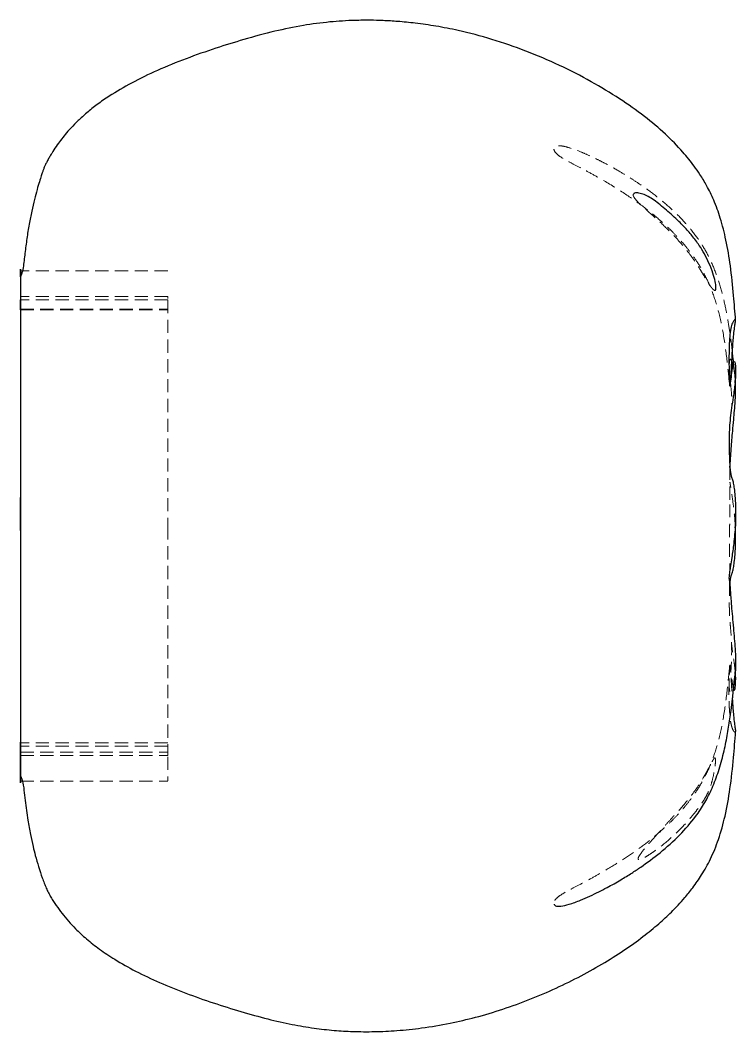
# Model space of a CAD drawing. Header units: millimetres. Extents: x 35 to 258, y 8 to 193.
# Drawn here: x 188.9 to 257.7, y 8.4 to 105.6 of the extents above; entities that cross this region are included whole.
import ezdxf

# ---------------------------------------------------------------- set-up
doc = ezdxf.new("R2010")
doc.units = ezdxf.units.MM
doc.linetypes.add('HIDDEN', pattern=[1.905, 1.27, -0.635])

msp = doc.modelspace()

# ---------------------------------------------------------------- linework, layer by layer
at = {"color": 7, "linetype": 'HIDDEN', "lineweight": 18}
for p, q in [((203.079, 81.523), (188.91, 81.523)), ((203.079, 79.072), (188.91, 79.072)), ((203.079, 78.753), (188.91, 78.753)), ((188.91, 77.852), (203.079, 77.852)), ((188.91, 77.793), (203.079, 77.793)), ((203.079, 36.148), (188.91, 36.148)), ((203.079, 35.835), (188.91, 35.835)), ((188.91, 35.247), (203.079, 35.247)), ((188.91, 34.928), (203.079, 34.928)), ((188.91, 32.476), (203.079, 32.476))]:
    msp.add_line(p, q, dxfattribs=at)
at = {"color": 7, "linetype": 'Continuous', "lineweight": 25}
for points, knots in [([(257.694, 76.763), (257.631, 77.559), (257.494, 79.312), (257.226, 81.896), (256.815, 84.388), (256.28, 86.502), (255.648, 88.248), (254.971, 89.645), (254.321, 90.723), (253.735, 91.568), (253.182, 92.285), (252.293, 93.34), (250.903, 94.752), (248.865, 96.459), (246.473, 98.142), (243.746, 99.788), (240.736, 101.33), (237.545, 102.692), (234.292, 103.815), (231.394, 104.576), (228.926, 105.058), (226.982, 105.338), (225.285, 105.505), (223.841, 105.591), (222.471, 105.626), (220.763, 105.61), (218.612, 105.477), (216.039, 105.131), (213.271, 104.561), (210.474, 103.806), (207.626, 102.919), (204.847, 101.954), (202.129, 100.852), (199.654, 99.658), (197.733, 98.536), (196.313, 97.551), (195.299, 96.746), (194.45, 95.976), (193.758, 95.266), (193.192, 94.615), (192.784, 94.11), (192.364, 93.537), (191.988, 92.958), (191.714, 92.495), (191.521, 92.15), (191.351, 91.82), (191.216, 91.527), (191.105, 91.253), (191.029, 91.014), (190.917, 90.662), (190.725, 90.075), (190.493, 89.31), (190.235, 88.359), (189.975, 87.241), (189.73, 85.982), (189.516, 84.623), (189.339, 83.225), (189.21, 82.066), (189.067, 81.298), (188.938, 81.016), (188.904, 80.941)], [0, 0, 0, 0, 0.0238233, 0.0525266, 0.0776762, 0.0993702, 0.1178313, 0.1332805, 0.1458364, 0.1555032, 0.1639995, 0.1728559, 0.1966641, 0.2230322, 0.2521189, 0.283874, 0.3180515, 0.3529867, 0.3873359, 0.4206951, 0.4423366, 0.4623705, 0.4792895, 0.4932222, 0.5055506, 0.5201666, 0.5442081, 0.5698334, 0.5976033, 0.6284889, 0.656306, 0.6866365, 0.7162799, 0.7438371, 0.7687423, 0.7828737, 0.7958541, 0.8077853, 0.8191244, 0.8303188, 0.8416762, 0.8518817, 0.8607242, 0.8648726, 0.8686669, 0.872318, 0.8763784, 0.8812905, 0.887351, 0.8944451, 0.9025818, 0.9119997, 0.9227923, 0.9349235, 0.9482212, 0.96235, 0.9767653, 0.9907524, 0.9975294, 1, 1, 1, 1]), ([(255.72, 79.661), (255.731, 79.665), (255.8, 79.689), (255.809, 79.986), (255.73, 80.54), (255.509, 81.34), (255.152, 82.259), (254.718, 83.147), (254.181, 84.024), (253.536, 84.883), (252.769, 85.741), (252.028, 86.476), (251.346, 87.1), (250.735, 87.629), (250.137, 88.113), (249.557, 88.525), (249.005, 88.833), (248.497, 89.002), (248.122, 89.034), (247.908, 88.989), (247.88, 88.928), (247.87, 88.907)], [0, 0, 0, 0, 0.007619, 0.048421, 0.102913, 0.172703, 0.255123, 0.332631, 0.403521, 0.489385, 0.567063, 0.638109, 0.687789, 0.734409, 0.778983, 0.822633, 0.866728, 0.913037, 0.963022, 0.987086, 1, 1, 1, 1]), ([(188.909, 80.939), (188.909, 80.956), (188.909, 81.006), (188.91, 81.345), (188.91, 81.602), (188.91, 81.698), (188.91, 81.696), (188.909, 81.556), (188.91, 81.154), (188.909, 80.437), (188.909, 79.489), (188.91, 78.648), (188.91, 78.13), (188.91, 77.919), (188.91, 77.806), (188.91, 77.774), (188.91, 77.973), (188.91, 78.335), (188.91, 78.648), (188.91, 78.714), (188.91, 78.747)], [0, 0, 0, 0, 0.07482, 0.223551, 0.31482, 0.360133, 0.406029, 0.447058, 0.488536, 0.542081, 0.620941, 0.699488, 0.725694, 0.744001, 0.758689, 0.776666, 0.81829, 0.909009, 0.954632, 1, 1, 1, 1]), ([(188.91, 78.734), (188.91, 78.733), (188.91, 78.729), (188.91, 78.47), (188.91, 78.069), (188.91, 77.409), (188.909, 76.498), (188.909, 75.376), (188.91, 74.316), (188.908, 73.363), (188.909, 72.562), (188.91, 71.816), (188.91, 71.182), (188.91, 70.609), (188.91, 70.134), (188.909, 69.6), (188.91, 68.955), (188.909, 68.217), (188.909, 67.426), (188.909, 66.736), (188.91, 66.199), (188.91, 65.854), (188.91, 65.61), (188.91, 65.382), (188.91, 65.134), (188.91, 64.911), (188.91, 64.619), (188.91, 64.306), (188.91, 63.834), (188.909, 63.326), (188.91, 62.721), (188.91, 62.036), (188.909, 60.82), (188.909, 59.505), (188.91, 58.061), (188.91, 57.332), (188.91, 56.967)], [0, 0, 0, 0, 0.014586, 0.035153, 0.056762, 0.078974, 0.126471, 0.174, 0.221651, 0.269231, 0.316735, 0.364444, 0.411895, 0.436182, 0.46032, 0.479222, 0.498231, 0.526648, 0.558673, 0.590813, 0.609492, 0.619447, 0.627128, 0.63484, 0.646536, 0.667224, 0.688272, 0.729822, 0.75601, 0.775515, 0.795019, 0.820715, 0.847093, 0.923469, 0.961757, 1, 1, 1, 1]), ([(257.176, 70.735), (257.184, 70.809), (257.208, 71.027), (257.244, 71.471), (257.31, 72.433), (257.361, 73.482), (257.433, 74.557), (257.493, 75.287), (257.569, 75.976), (257.637, 76.421), (257.678, 76.648), (257.707, 76.818), (257.668, 76.842), (257.543, 76.791), (257.413, 76.614), (257.266, 76.201), (257.143, 75.471), (257.076, 74.548), (257.051, 73.59), (257.049, 72.488), (257.069, 71.55), (257.104, 70.89), (257.124, 70.638), (257.14, 70.512), (257.156, 70.459), (257.182, 70.499), (257.228, 70.856), (257.302, 71.539), (257.404, 72.274), (257.492, 72.778), (257.579, 72.872), (257.645, 72.658), (257.684, 72.282), (257.705, 71.662), (257.651, 70.715), (257.482, 69.567), (257.306, 68.422), (257.174, 67.389), (257.092, 66.424), (257.063, 65.564), (257.063, 64.74), (257.079, 63.982), (257.101, 63.37), (257.121, 62.941), (257.136, 62.689), (257.153, 62.478), (257.173, 62.285), (257.202, 62.082), (257.239, 61.909), (257.308, 61.67), (257.366, 61.534), (257.44, 61.26), (257.498, 60.98), (257.571, 60.475), (257.638, 59.774), (257.678, 59.068), (257.704, 58.196), (257.682, 57.53), (257.667, 57.087)], [0, 0, 0, 0, 0.005896, 0.017212, 0.028824, 0.067972, 0.082892, 0.098045, 0.116777, 0.135547, 0.149188, 0.163182, 0.20104, 0.222435, 0.244154, 0.266367, 0.288773, 0.308489, 0.329124, 0.349991, 0.378111, 0.388319, 0.39239, 0.396506, 0.400096, 0.404824, 0.418492, 0.449467, 0.480422, 0.503821, 0.521957, 0.540083, 0.554868, 0.570007, 0.604838, 0.640598, 0.664557, 0.684613, 0.704737, 0.725658, 0.747127, 0.770368, 0.787215, 0.792933, 0.798709, 0.802647, 0.806576, 0.813956, 0.825754, 0.837832, 0.878114, 0.892744, 0.907582, 0.926216, 0.944889, 0.958468, 0.972398, 1, 1, 1, 1]), ([(257.492, 72.697), (257.479, 72.829), (257.445, 73.162), (257.404, 73.509), (257.38, 73.718)], [0, 0, 0, 0, 0.398197, 1, 1, 1, 1]), ([(257.44, 72.439), (257.428, 72.495), (257.392, 72.665), (257.353, 72.747), (257.326, 72.802)], [0, 0, 0, 0, 0.330777, 1, 1, 1, 1]), ([(257.141, 62.636), (257.143, 62.663), (257.151, 62.744), (257.166, 62.955), (257.192, 63.347), (257.225, 63.861), (257.294, 64.811), (257.389, 65.875), (257.495, 67.114), (257.586, 68.123), (257.651, 68.941), (257.686, 69.625), (257.704, 70.303), (257.668, 70.731), (257.647, 70.984)], [0, 0, 0, 0, 0.009652, 0.028765, 0.063888, 0.137934, 0.213109, 0.420375, 0.545244, 0.639122, 0.732904, 0.809136, 0.887199, 1, 1, 1, 1]), ([(188.91, 56.563), (188.909, 57.12), (188.908, 58.193), (188.909, 59.244), (188.909, 59.749)], [0, 0, 0, 0, 0.519005, 1, 1, 1, 1]), ([(188.91, 56.967), (188.909, 56.459), (188.909, 55.437), (188.91, 53.936), (188.91, 52.682), (188.91, 51.667), (188.91, 50.946), (188.91, 50.298), (188.91, 49.77), (188.909, 49.395), (188.909, 49.105), (188.909, 48.887), (188.91, 48.636), (188.91, 48.451), (188.91, 48.237), (188.91, 47.954), (188.91, 47.414), (188.91, 46.678), (188.91, 45.833), (188.91, 45.068), (188.909, 44.404), (188.91, 43.851), (188.91, 43.392), (188.91, 42.836), (188.909, 42.209), (188.909, 41.473), (188.91, 40.663), (188.908, 39.745), (188.908, 38.701), (188.91, 37.573), (188.91, 36.609), (188.91, 35.859), (188.91, 35.371), (188.909, 35.04), (188.91, 34.91), (188.91, 34.938), (188.91, 34.944)], [0, 0, 0, 0, 0.053073, 0.106729, 0.159665, 0.186656, 0.213468, 0.234428, 0.25553, 0.286231, 0.320711, 0.35518, 0.366856, 0.376762, 0.384096, 0.391403, 0.406102, 0.440721, 0.475386, 0.501924, 0.52255, 0.543308, 0.564117, 0.585513, 0.631024, 0.676577, 0.722156, 0.767666, 0.813183, 0.858985, 0.909154, 0.933246, 0.957598, 0.978473, 0.99604, 1, 1, 1, 1]), ([(257.667, 57.087), (257.621, 56.488), (257.558, 55.657), (257.421, 54.616), (257.315, 53.875), (257.2, 53.138), (257.115, 52.616), (257.071, 52.322), (257.043, 52.064), (257.055, 51.95), (257.091, 51.744), (257.113, 51.569), (257.128, 51.42), (257.145, 51.231), (257.165, 50.98), (257.196, 50.544), (257.237, 49.979), (257.298, 49.199), (257.374, 48.294), (257.464, 47.276), (257.558, 46.193), (257.635, 45.287), (257.679, 44.577), (257.701, 43.8), (257.694, 43.159), (257.637, 42.77), (257.628, 42.705)], [0, 0, 0, 0, 0.09097, 0.126147, 0.162035, 0.21091, 0.259874, 0.299858, 0.340765, 0.436482, 0.470737, 0.482656, 0.494701, 0.503159, 0.513462, 0.532263, 0.571682, 0.611694, 0.674192, 0.73708, 0.788534, 0.840251, 0.874062, 0.908744, 0.984823, 1, 1, 1, 1]), ([(257.137, 51.325), (257.139, 51.361), (257.147, 51.466), (257.164, 51.641), (257.194, 51.869), (257.25, 52.146), (257.302, 52.298), (257.362, 52.467), (257.424, 52.674), (257.499, 53.021), (257.584, 53.649), (257.649, 54.384), (257.685, 55.137), (257.704, 55.966), (257.671, 56.561), (257.651, 56.911)], [0, 0, 0, 0, 0.011063, 0.032408, 0.060314, 0.116471, 0.247059, 0.347366, 0.447841, 0.559655, 0.650637, 0.741605, 0.815653, 0.891527, 1, 1, 1, 1]), ([(257.492, 41.306), (257.493, 41.301), (257.511, 41.223), (257.557, 41.152), (257.634, 41.244), (257.703, 41.876), (257.706, 42.524), (257.659, 42.956), (257.657, 42.971)], [0, 0, 0, 0, 0.009751, 0.143458, 0.345497, 0.593884, 0.98583, 1, 1, 1, 1]), ([(240.238, 20.647), (240.242, 20.626), (240.257, 20.559), (240.371, 20.486), (240.578, 20.438), (240.989, 20.451), (241.742, 20.628), (242.708, 20.987), (243.668, 21.411), (244.515, 21.817), (245.517, 22.334), (246.576, 22.931), (247.655, 23.599), (248.919, 24.434), (250.513, 25.61), (252.309, 27.22), (253.728, 28.858), (254.738, 30.378), (255.471, 31.825), (256.073, 33.428), (256.537, 35.116), (256.888, 36.82), (257.111, 38.2), (257.275, 39.386), (257.409, 40.498), (257.53, 41.645), (257.605, 42.398), (257.636, 42.704)], [0, 0, 0, 0, 0.005952, 0.018484, 0.030911, 0.043861, 0.073467, 0.110829, 0.140734, 0.170231, 0.197323, 0.244283, 0.281779, 0.314337, 0.386851, 0.467442, 0.542043, 0.592371, 0.642053, 0.696429, 0.753496, 0.806478, 0.856584, 0.882694, 0.919151, 0.967194, 1, 1, 1, 1]), ([(257.381, 40.284), (257.384, 40.221), (257.402, 39.929), (257.438, 39.416), (257.496, 38.699), (257.57, 38.017), (257.638, 37.571), (257.675, 37.349), (257.7, 37.241), (257.686, 37.235), (257.682, 37.234)], [0, 0, 0, 0, 0.038114, 0.175846, 0.31555, 0.493482, 0.671778, 0.801023, 0.933623, 1, 1, 1, 1]), ([(188.886, 33.057), (188.957, 32.889), (189.154, 32.423), (189.244, 31.587), (189.359, 30.622), (189.479, 29.663), (189.64, 28.564), (189.845, 27.404), (190.091, 26.272), (190.359, 25.222), (190.659, 24.188), (190.946, 23.324), (191.197, 22.653), (191.375, 22.214), (191.551, 21.838), (191.716, 21.527), (191.838, 21.312), (191.964, 21.099), (192.148, 20.805), (192.464, 20.336), (192.87, 19.793), (193.49, 19.036), (194.264, 18.201), (195.274, 17.264), (196.532, 16.282), (198.108, 15.232), (200.038, 14.149), (202.326, 13.067), (204.823, 12.059), (207.442, 11.142), (210.079, 10.313), (212.609, 9.611), (214.958, 9.079), (217.085, 8.717), (219.025, 8.498), (220.963, 8.383), (222.979, 8.37), (225.194, 8.476), (227.623, 8.732), (230.145, 9.158), (232.752, 9.764), (235.319, 10.527), (237.909, 11.467), (240.423, 12.542), (242.824, 13.728), (245.085, 15.004), (247.144, 16.319), (248.935, 17.617), (250.416, 18.839), (251.455, 19.814), (252.221, 20.608), (252.87, 21.333), (253.638, 22.287), (254.487, 23.514), (255.344, 25.052), (256.11, 26.946), (256.734, 29.209), (257.194, 31.844), (257.484, 34.561), (257.628, 36.399), (257.693, 37.233)], [0, 0, 0, 0, 0.0055064, 0.0153101, 0.0252497, 0.0351298, 0.044641, 0.0590511, 0.0710613, 0.0802819, 0.0927651, 0.1065721, 0.114007, 0.1217494, 0.1283407, 0.1310506, 0.1335236, 0.1359192, 0.1384121, 0.1442761, 0.1578161, 0.1702999, 0.1818804, 0.1971575, 0.2136073, 0.2314271, 0.2547564, 0.280241, 0.3075307, 0.335773, 0.3637379, 0.390677, 0.4147876, 0.4361762, 0.4555681, 0.4735097, 0.4945532, 0.5162151, 0.5402043, 0.5679895, 0.5931387, 0.6206933, 0.6485152, 0.6760009, 0.702915, 0.7290538, 0.7540909, 0.7763795, 0.7955836, 0.8118317, 0.8192001, 0.8287876, 0.8411261, 0.8561392, 0.8738, 0.894227, 0.9177099, 0.9445336, 0.9748178, 1, 1, 1, 1]), ([(188.91, 35.121), (188.91, 35.177), (188.91, 35.327), (188.909, 35.651), (188.91, 35.944), (188.91, 36.129), (188.91, 36.139), (188.91, 36.141)], [0, 0, 0, 0, 0.18771, 0.503095, 0.716754, 0.928867, 1, 1, 1, 1]), ([(188.91, 35.954), (188.91, 35.995), (188.91, 36.096), (188.91, 36.183), (188.91, 36.225), (188.91, 36.178), (188.91, 36.148)], [0, 0, 0, 0, 0.150287, 0.367785, 0.584565, 1, 1, 1, 1]), ([(188.91, 36.055), (188.91, 36.033), (188.91, 35.948), (188.91, 35.592), (188.91, 35.014), (188.91, 34.298), (188.91, 33.597), (188.91, 32.982), (188.91, 32.585), (188.91, 32.476), (188.91, 32.485), (188.91, 32.488)], [0, 0, 0, 0, 0.025445, 0.09629, 0.242638, 0.390526, 0.536065, 0.685689, 0.810291, 0.934268, 1, 1, 1, 1]), ([(188.91, 32.995), (188.909, 33.2), (188.909, 33.673), (188.909, 34.516), (188.909, 35.106), (188.91, 35.394)], [0, 0, 0, 0, 0.280475, 0.648128, 1, 1, 1, 1]), ([(188.91, 32.498), (188.91, 32.519), (188.91, 32.588), (188.909, 32.807), (188.91, 33.013), (188.91, 33.13), (188.909, 33.08), (188.909, 33.066)], [0, 0, 0, 0, 0.115894, 0.384757, 0.6424, 0.899624, 1, 1, 1, 1]), ([(188.909, 32.943), (188.909, 32.893), (188.91, 32.76), (188.91, 32.463), (188.91, 32.293), (188.91, 32.304), (188.91, 32.442), (188.91, 32.488)], [0, 0, 0, 0, 0.192834, 0.51983, 0.793292, 0.930761, 1, 1, 1, 1])]:
    msp.add_open_spline(points, degree=3, knots=knots, dxfattribs=at)
at = {"color": 7, "linetype": 'HIDDEN', "lineweight": 18}
for points, knots in [([(257.38, 73.718), (257.365, 73.845), (257.322, 74.234), (257.243, 74.844), (257.101, 75.864), (256.888, 77.18), (256.537, 78.884), (256.073, 80.572), (255.471, 82.175), (254.738, 83.622), (253.841, 84.973), (252.725, 86.313), (251.413, 87.602), (250.002, 88.772), (248.75, 89.678), (247.655, 90.401), (246.576, 91.069), (245.517, 91.666), (244.515, 92.183), (243.668, 92.589), (242.708, 93.013), (241.742, 93.372), (240.988, 93.55), (240.579, 93.561), (240.368, 93.516), (240.241, 93.419), (240.19, 93.236), (240.285, 92.957), (240.679, 92.586), (241.324, 92.19), (242.184, 91.737), (243.224, 91.198), (244.705, 90.392), (246.46, 89.344), (248.362, 88.058), (249.962, 86.814), (251.163, 85.737), (252.014, 84.878), (252.674, 84.145), (253.329, 83.34), (254.036, 82.347), (254.761, 81.113), (255.448, 79.583), (256.054, 77.71), (256.535, 75.474), (256.858, 73.086), (257.018, 71.45), (257.094, 70.677)], [0, 0, 0, 0, 0.006737, 0.020516, 0.031053, 0.05719, 0.084828, 0.114597, 0.142962, 0.168879, 0.195132, 0.223871, 0.255334, 0.286048, 0.313942, 0.330926, 0.350486, 0.374983, 0.389115, 0.404502, 0.420102, 0.439592, 0.455035, 0.461791, 0.468274, 0.474811, 0.481691, 0.495231, 0.50823, 0.52244, 0.539156, 0.559109, 0.581017, 0.622424, 0.660422, 0.694786, 0.72294, 0.740649, 0.755117, 0.772078, 0.792461, 0.816179, 0.844049, 0.877171, 0.915847, 0.960265, 1, 1, 1, 1]), ([(247.87, 88.907), (247.859, 88.893), (247.821, 88.847), (247.856, 88.711), (248.022, 88.424), (248.507, 87.921), (249.353, 87.175), (250.018, 86.581), (250.389, 86.251)], [0, 0, 0, 0, 0.034186, 0.11415, 0.199734, 0.403449, 0.667547, 1, 1, 1, 1]), ([(250.389, 86.251), (250.825, 85.839), (251.621, 85.088), (252.607, 83.988), (253.336, 83.07), (253.856, 82.333), (254.251, 81.716), (254.608, 81.121), (254.946, 80.539), (255.23, 80.098), (255.443, 79.823), (255.583, 79.682), (255.678, 79.632), (255.709, 79.653), (255.72, 79.661)], [0, 0, 0, 0, 0.203506, 0.371114, 0.504763, 0.606107, 0.682916, 0.755729, 0.825638, 0.891945, 0.924986, 0.955299, 0.983688, 1, 1, 1, 1]), ([(188.91, 78.732), (188.91, 78.736), (188.91, 78.872), (188.91, 78.938), (188.91, 79.002)], [0, 0, 0, 0, 0.032681, 1, 1, 1, 1]), ([(203.079, 79.055), (203.079, 79.059), (203.079, 79.076), (203.079, 78.988), (203.079, 78.889), (203.079, 78.855)], [0, 0, 0, 0, 0.186735, 0.715814, 1, 1, 1, 1]), ([(188.909, 76.345), (188.909, 76.575), (188.91, 77.11), (188.91, 77.708), (188.91, 77.994), (188.91, 78.019)], [0, 0, 0, 0, 0.409369, 0.948061, 1, 1, 1, 1]), ([(203.079, 78.727), (203.079, 78.732), (203.079, 78.749), (203.079, 78.536), (203.079, 78.141), (203.079, 77.615), (203.079, 76.752), (203.079, 75.524), (203.079, 74.085), (203.079, 72.836), (203.079, 71.949), (203.079, 71.194), (203.079, 70.644), (203.079, 70.111), (203.079, 69.528), (203.079, 68.845), (203.079, 68.143), (203.079, 67.436), (203.079, 66.748), (203.079, 66.193), (203.079, 65.821), (203.079, 65.651), (203.079, 65.434), (203.079, 65.096), (203.079, 64.789), (203.079, 64.485), (203.079, 64.141), (203.079, 63.793), (203.079, 63.239), (203.079, 62.395), (203.079, 61.352), (203.079, 60.061), (203.079, 58.588), (203.079, 57.504), (203.079, 56.967)], [0, 0, 0, 0, 0.010543, 0.030866, 0.052526, 0.077128, 0.104342, 0.165717, 0.232563, 0.295801, 0.36773, 0.404741, 0.43772, 0.460919, 0.48034, 0.504638, 0.530339, 0.557547, 0.587294, 0.612919, 0.620371, 0.626295, 0.630812, 0.64489, 0.676199, 0.714539, 0.735174, 0.755588, 0.776235, 0.805876, 0.842694, 0.886257, 0.943623, 1, 1, 1, 1]), ([(257.326, 72.802), (257.306, 72.863), (257.237, 73.063), (257.14, 73.043), (257.082, 72.697), (257.063, 72.208), (257.065, 71.545), (257.082, 70.89), (257.109, 70.49), (257.133, 70.464), (257.151, 70.536), (257.165, 70.631), (257.173, 70.711), (257.176, 70.735)], [0, 0, 0, 0, 0.065193, 0.213332, 0.342163, 0.461767, 0.58286, 0.790297, 0.895044, 0.931422, 0.959674, 0.987868, 1, 1, 1, 1]), ([(257.647, 70.984), (257.639, 71.141), (257.622, 71.531), (257.537, 72.026), (257.468, 72.318), (257.44, 72.439)], [0, 0, 0, 0, 0.282137, 0.701836, 1, 1, 1, 1]), ([(257.637, 71.289), (257.616, 71.493), (257.571, 71.951), (257.52, 72.431), (257.492, 72.697)], [0, 0, 0, 0, 0.4448347, 1, 1, 1, 1]), ([(257.204, 70.721), (257.235, 70.406), (257.297, 69.788), (257.338, 69.087), (257.336, 68.733), (257.334, 68.581)], [0, 0, 0, 0, 0.373592, 0.730848, 1, 1, 1, 1]), ([(188.909, 59.749), (188.909, 59.814), (188.91, 60.274), (188.91, 61.126), (188.91, 62.19), (188.91, 63.016), (188.91, 63.394), (188.91, 63.514)], [0, 0, 0, 0, 0.051147, 0.366889, 0.683312, 0.89979, 1, 1, 1, 1]), ([(257.137, 62.698), (257.134, 62.556), (257.127, 62.237), (257.12, 61.955), (257.118, 61.747), (257.119, 61.653), (257.129, 61.48), (257.144, 61.237), (257.148, 60.927), (257.143, 60.589), (257.138, 60.26), (257.135, 60.01), (257.133, 59.739), (257.132, 59.511), (257.133, 59.347), (257.133, 59.243), (257.134, 59.155), (257.135, 59.056), (257.136, 58.963), (257.137, 58.951), (257.137, 59.036), (257.135, 59.086), (257.127, 59.035), (257.122, 58.803), (257.122, 58.468), (257.123, 58.065), (257.122, 57.664), (257.119, 57.217), (257.116, 56.744), (257.114, 56.256), (257.11, 55.752), (257.105, 55.285), (257.101, 54.889), (257.099, 54.652), (257.098, 54.464), (257.099, 54.332), (257.099, 54.207), (257.101, 54.04), (257.107, 53.777), (257.115, 53.518), (257.122, 53.288), (257.126, 52.986), (257.123, 52.779), (257.124, 52.677), (257.124, 52.666)], [0, 0, 0, 0, 0.048488, 0.108759, 0.157205, 0.207453, 0.251327, 0.287203, 0.315339, 0.336286, 0.344465, 0.351503, 0.357908, 0.36409, 0.366869, 0.369545, 0.372276, 0.375212, 0.382134, 0.39464, 0.41094, 0.429163, 0.478787, 0.531277, 0.591661, 0.638641, 0.688939, 0.734571, 0.773186, 0.804952, 0.830173, 0.849466, 0.857307, 0.864251, 0.867343, 0.87029, 0.873263, 0.876426, 0.883825, 0.900798, 0.923569, 0.948957, 0.994606, 1, 1, 1, 1]), ([(257.134, 62.553), (257.134, 62.558), (257.137, 62.58), (257.139, 62.611), (257.141, 62.636)], [0, 0, 0, 0, 0.224875, 1, 1, 1, 1]), ([(257.651, 56.911), (257.645, 57.11), (257.631, 57.59), (257.549, 58.348), (257.436, 59.298), (257.299, 60.24), (257.187, 60.941), (257.152, 61.16), (257.141, 61.228)], [0, 0, 0, 0, 0.122013, 0.294326, 0.466339, 0.712793, 0.909862, 1, 1, 1, 1]), ([(203.079, 56.967), (203.079, 56.518), (203.079, 55.527), (203.079, 54.027), (203.079, 52.702), (203.079, 51.647), (203.079, 50.936), (203.079, 50.388), (203.079, 49.946), (203.079, 49.59), (203.079, 49.311), (203.079, 49.068), (203.079, 48.873), (203.079, 48.624), (203.079, 48.412), (203.079, 48.123), (203.079, 47.822), (203.079, 47.32), (203.079, 46.692), (203.079, 45.912), (203.079, 45.159), (203.079, 44.451), (203.079, 43.779), (203.079, 43.162), (203.079, 42.506), (203.079, 41.77), (203.079, 40.901), (203.079, 39.81), (203.079, 38.499), (203.079, 37.206), (203.079, 36.05), (203.079, 35.289), (203.079, 34.944), (203.079, 34.946), (203.079, 34.947)], [0, 0, 0, 0, 0.046939, 0.103451, 0.159374, 0.188203, 0.214276, 0.233133, 0.246723, 0.270814, 0.296897, 0.323531, 0.355977, 0.367266, 0.378242, 0.38817, 0.398001, 0.40935, 0.441989, 0.469687, 0.497729, 0.52373, 0.541295, 0.573433, 0.611466, 0.654441, 0.709637, 0.76589, 0.819893, 0.880285, 0.926698, 0.966122, 0.987293, 1, 1, 1, 1]), ([(257.115, 51.548), (257.113, 51.462), (257.11, 51.301), (257.102, 50.92), (257.092, 50.45), (257.083, 49.945), (257.082, 49.487), (257.086, 49.135), (257.095, 48.762), (257.111, 48.375), (257.142, 47.877), (257.192, 47.3), (257.261, 46.532), (257.313, 45.496), (257.315, 44.286), (257.26, 43.409), (257.232, 42.956)], [0, 0, 0, 0, 0.1242209, 0.2310845, 0.3170569, 0.3854952, 0.4151611, 0.4432594, 0.4708755, 0.4989973, 0.5297752, 0.5912544, 0.6700028, 0.7678041, 0.879998, 1, 1, 1, 1]), ([(257.092, 50.418), (257.093, 50.458), (257.097, 50.612), (257.11, 50.882), (257.124, 51.156), (257.134, 51.293), (257.137, 51.325)], [0, 0, 0, 0, 0.150541, 0.578405, 0.899672, 1, 1, 1, 1]), ([(257.657, 42.971), (257.637, 43.168), (257.596, 43.575), (257.487, 44.32), (257.376, 45.021), (257.312, 45.534), (257.297, 45.66)], [0, 0, 0, 0, 0.257076, 0.533114, 0.885461, 1, 1, 1, 1]), ([(257.103, 43.417), (257.025, 42.613), (256.862, 40.945), (256.535, 38.526), (256.054, 36.29), (255.448, 34.417), (254.761, 32.887), (254.036, 31.653), (253.329, 30.66), (252.674, 29.855), (252.014, 29.122), (251.25, 28.351), (250.27, 27.458), (249.062, 26.475), (247.65, 25.45), (246.066, 24.418), (244.563, 23.531), (243.224, 22.802), (242.184, 22.263), (241.325, 21.81), (240.678, 21.414), (240.29, 21.045), (240.183, 20.784), (240.228, 20.672), (240.238, 20.647)], [0, 0, 0, 0, 0.078975, 0.163788, 0.237637, 0.300881, 0.354096, 0.399385, 0.438304, 0.47069, 0.498315, 0.532129, 0.574088, 0.624315, 0.679749, 0.739365, 0.803135, 0.844967, 0.883065, 0.914983, 0.942117, 0.966937, 0.992791, 1, 1, 1, 1]), ([(257.682, 37.234), (257.675, 37.205), (257.664, 37.158), (257.555, 37.215), (257.436, 37.364), (257.294, 37.721), (257.168, 38.412), (257.095, 39.235), (257.059, 40.095), (257.047, 40.951), (257.055, 41.819), (257.075, 42.506), (257.096, 42.989), (257.111, 43.233), (257.127, 43.377), (257.143, 43.436), (257.172, 43.401), (257.23, 43.026), (257.323, 42.303), (257.418, 41.609), (257.477, 41.367), (257.492, 41.306)], [0, 0, 0, 0, 0.09288, 0.151818, 0.210631, 0.28618, 0.347491, 0.40866, 0.46368, 0.518857, 0.574965, 0.630907, 0.651544, 0.672361, 0.684059, 0.695806, 0.711995, 0.757989, 0.861618, 0.965084, 1, 1, 1, 1]), ([(257.628, 42.705), (257.594, 42.426), (257.529, 41.874), (257.39, 41.326), (257.281, 41.054), (257.184, 40.946), (257.104, 41.111), (257.068, 41.581), (257.06, 42.14), (257.071, 42.759), (257.092, 43.248), (257.114, 43.526), (257.129, 43.626), (257.146, 43.63), (257.16, 43.565), (257.178, 43.408), (257.205, 43.086), (257.239, 42.592), (257.301, 41.631), (257.347, 40.857), (257.381, 40.284)], [0, 0, 0, 0, 0.094444, 0.186709, 0.232787, 0.28061, 0.361146, 0.429606, 0.49998, 0.576217, 0.652492, 0.678799, 0.705272, 0.719898, 0.734642, 0.747752, 0.773989, 0.819797, 0.866558, 1, 1, 1, 1]), ([(188.91, 36.148), (188.91, 36.147), (188.91, 36.106), (188.91, 35.968), (188.91, 35.831)], [0, 0, 0, 0, 0.006214, 1, 1, 1, 1]), ([(188.91, 36.141), (188.91, 36.143), (188.91, 36.152), (188.91, 36.125), (188.91, 36.07), (188.91, 36.055)], [0, 0, 0, 0, 0.177707, 0.778176, 1, 1, 1, 1]), ([(188.91, 35.394), (188.91, 35.407), (188.91, 35.541), (188.91, 35.744), (188.91, 35.896), (188.91, 35.954)], [0, 0, 0, 0, 0.065259, 0.644565, 1, 1, 1, 1]), ([(203.079, 34.819), (203.079, 34.546), (203.079, 34.14), (203.079, 33.621), (203.079, 33.263), (203.079, 32.942), (203.079, 32.656), (203.079, 32.486), (203.079, 32.491), (203.079, 32.494)], [0, 0, 0, 0, 0.235137, 0.349283, 0.462079, 0.572779, 0.684711, 0.841947, 1, 1, 1, 1]), ([(249.66, 26.811), (249.389, 26.503), (248.917, 25.965), (248.473, 25.387), (248.317, 25.089), (248.298, 24.959), (248.365, 24.917), (248.465, 24.928), (248.597, 24.965), (248.887, 25.097), (249.372, 25.39), (250.268, 25.997), (251.43, 26.932), (252.522, 28.001), (253.288, 28.852), (253.808, 29.483), (254.259, 30.076), (254.64, 30.638), (254.957, 31.193), (255.23, 31.812), (255.459, 32.558), (255.633, 33.371), (255.741, 34.085), (255.769, 34.508), (255.74, 34.672), (255.706, 34.703), (255.674, 34.699), (255.635, 34.667), (255.587, 34.609), (255.532, 34.526), (255.441, 34.372), (255.303, 34.115), (255.109, 33.741), (254.863, 33.281), (254.482, 32.607), (253.978, 31.826), (253.403, 31.042), (252.925, 30.446), (252.48, 29.928), (251.997, 29.395), (251.365, 28.711), (250.562, 27.827), (249.985, 27.177), (249.66, 26.811)], [0, 0, 0, 0, 0.05062, 0.088381, 0.102699, 0.114468, 0.124543, 0.129379, 0.134319, 0.145159, 0.165653, 0.189025, 0.249241, 0.30637, 0.333861, 0.360742, 0.387656, 0.41573, 0.446071, 0.479742, 0.522712, 0.571937, 0.607731, 0.632782, 0.642434, 0.646225, 0.64952, 0.652566, 0.65567, 0.659119, 0.66312, 0.673232, 0.686549, 0.703239, 0.723255, 0.761703, 0.793367, 0.817611, 0.836076, 0.860876, 0.895243, 0.941011, 1, 1, 1, 1]), ([(188.91, 32.488), (188.91, 32.507), (188.91, 32.584), (188.91, 32.777), (188.91, 32.963), (188.91, 32.995)], [0, 0, 0, 0, 0.220914, 0.865421, 1, 1, 1, 1])]:
    msp.add_open_spline(points, degree=3, knots=knots, dxfattribs=at)

doc.saveas('drawing.dxf')
